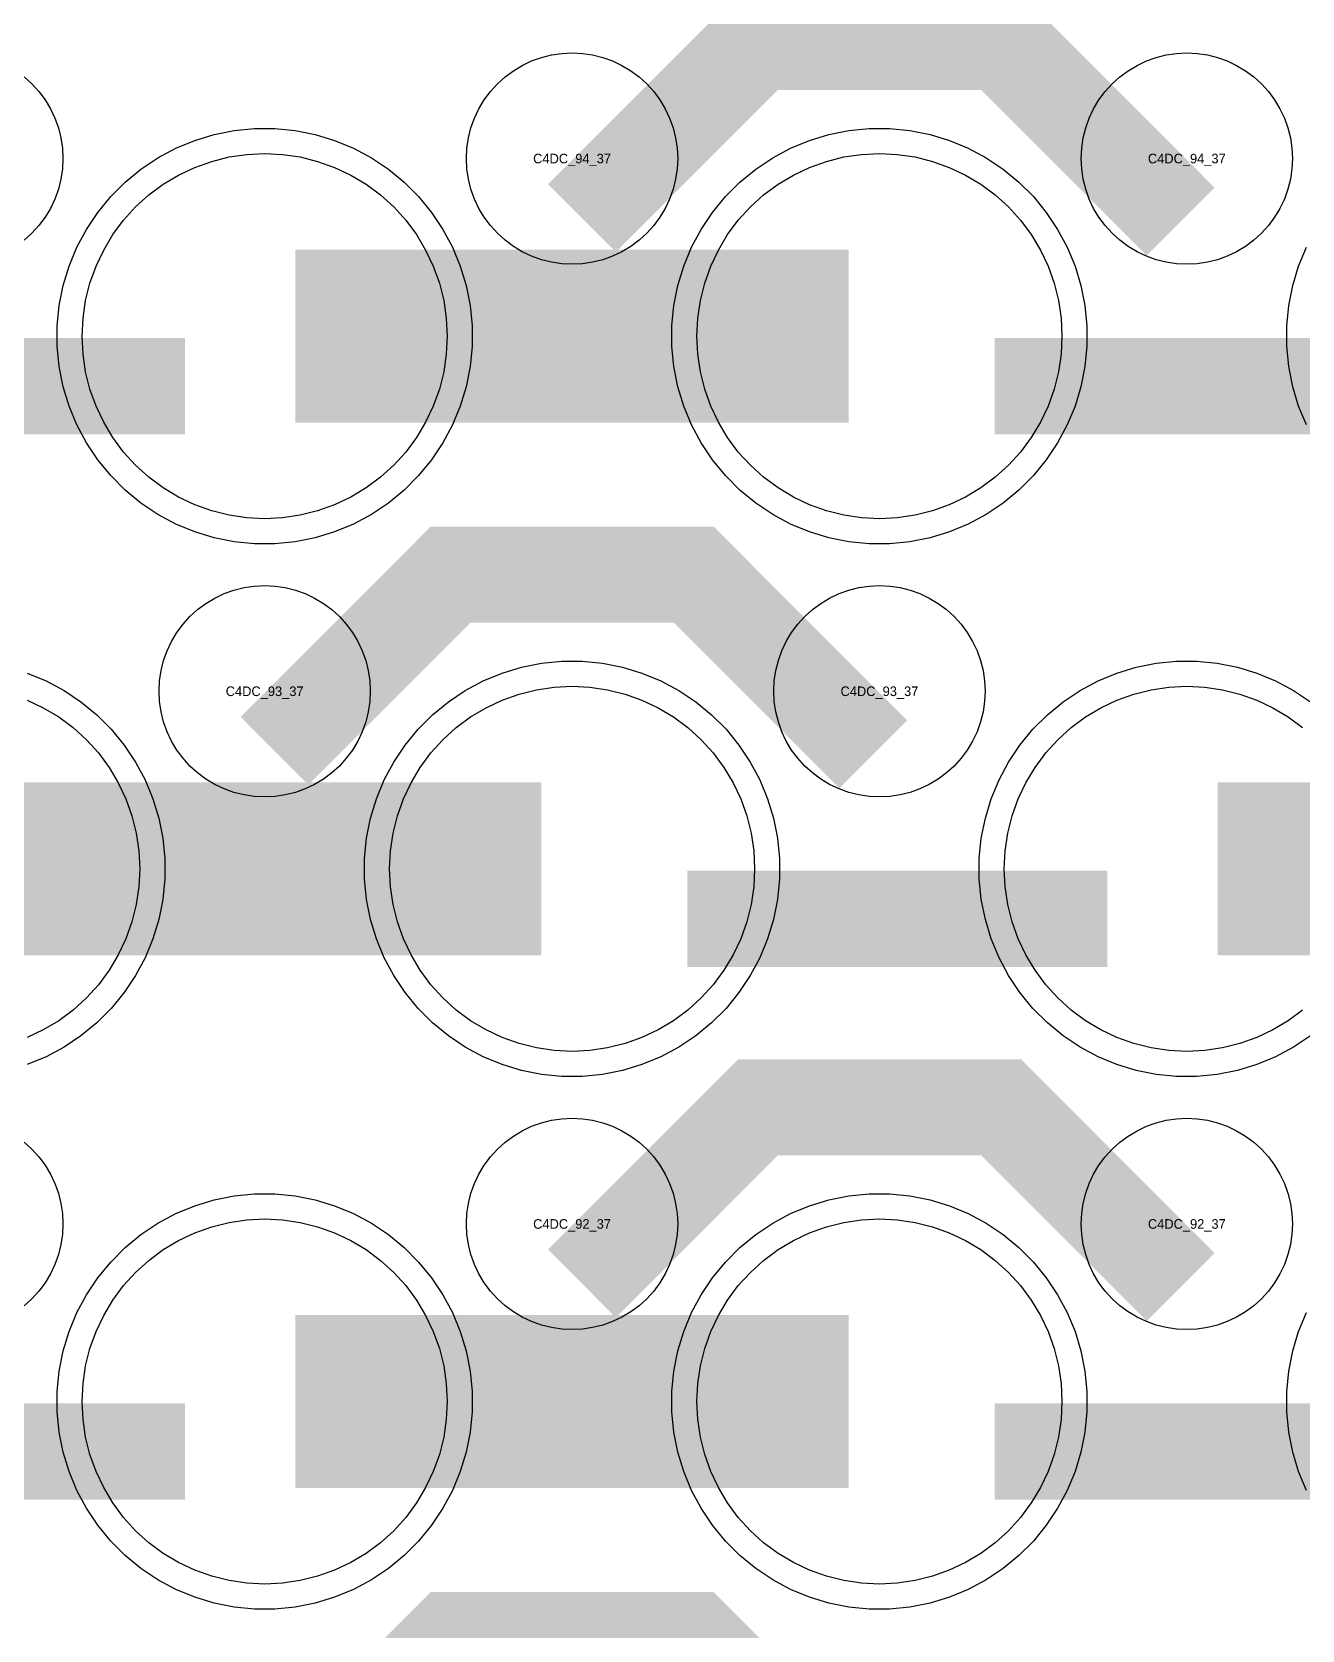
# Model space of a CAD drawing. Extents: x -11880 to 11880, y -14992 to 14992.
# Drawn here: x -220.6 to 110, y -2151.1 to -1735.4 of the extents above; entities that cross this region are included whole.
import ezdxf
from ezdxf.enums import TextEntityAlignment as Align

# ---------------------------------------------------------------- set-up
doc = ezdxf.new("R2010")
doc.units = 0
doc.header["$MEASUREMENT"] = 0
for name, color, linetype in [('GDS_775_DT_237', 138, 'CONTINUOUS'), ('RDL1_FS', 34, 'CONTINUOUS'), ('RDL_BS', 160, 'CONTINUOUS')]:
    doc.layers.add(name, color=color, linetype=linetype)

msp = doc.modelspace()

# ---------------------------------------------------------------- linework, layer by layer
at = {"layer": 'RDL1_FS', "color": 11, "true_color": 0xf27172}
for points in [[(-160, -1862.049), (-164.657, -1861.82), (-169.268, -1861.136), (-173.791, -1860.004), (-178.181, -1858.432), (-182.395, -1856.44), (-186.395, -1854.042), (-190.14, -1851.264), (-193.594, -1848.134), (-196.724, -1844.68), (-199.502, -1840.935), (-201.9, -1836.935), (-203.892, -1832.721), (-205.464, -1828.331), (-206.596, -1823.808), (-207.28, -1819.197), (-207.509, -1814.54), (-207.28, -1809.883), (-206.596, -1805.272), (-205.464, -1800.749), (-203.892, -1796.359), (-201.9, -1792.145), (-199.502, -1788.145), (-196.724, -1784.4), (-193.594, -1780.946), (-190.14, -1777.816), (-186.395, -1775.038), (-182.395, -1772.64), (-178.181, -1770.648), (-173.791, -1769.076), (-169.268, -1767.944), (-164.657, -1767.26), (-160, -1767.031), (-155.343, -1767.26), (-150.732, -1767.944), (-146.209, -1769.076), (-141.819, -1770.648), (-137.605, -1772.64), (-133.605, -1775.038), (-129.86, -1777.816), (-126.406, -1780.946), (-123.276, -1784.4), (-120.498, -1788.145), (-118.1, -1792.145), (-116.108, -1796.359), (-114.536, -1800.749), (-113.404, -1805.272), (-112.72, -1809.883), (-112.491, -1814.54), (-112.72, -1819.197), (-113.404, -1823.808), (-114.536, -1828.331), (-116.108, -1832.721), (-118.1, -1836.935), (-120.498, -1840.935), (-123.276, -1844.68), (-126.406, -1848.134), (-129.86, -1851.264), (-133.605, -1854.042), (-137.605, -1856.44), (-141.819, -1858.432), (-146.209, -1860.004), (-150.732, -1861.136), (-155.343, -1861.82)], [(0, -1862.049), (-4.657, -1861.82), (-9.268, -1861.136), (-13.791, -1860.004), (-18.181, -1858.432), (-22.395, -1856.44), (-26.395, -1854.042), (-30.14, -1851.264), (-33.594, -1848.134), (-36.724, -1844.68), (-39.502, -1840.935), (-41.9, -1836.935), (-43.892, -1832.721), (-45.464, -1828.331), (-46.596, -1823.808), (-47.28, -1819.197), (-47.509, -1814.54), (-47.28, -1809.883), (-46.596, -1805.272), (-45.464, -1800.749), (-43.892, -1796.359), (-41.9, -1792.145), (-39.502, -1788.145), (-36.724, -1784.4), (-33.594, -1780.946), (-30.14, -1777.816), (-26.395, -1775.038), (-22.395, -1772.64), (-18.181, -1770.648), (-13.791, -1769.076), (-9.268, -1767.944), (-4.657, -1767.26), (0, -1767.031), (4.657, -1767.26), (9.268, -1767.944), (13.791, -1769.076), (18.181, -1770.648), (22.395, -1772.64), (26.395, -1775.038), (30.14, -1777.816), (33.594, -1780.946), (36.724, -1784.4), (39.502, -1788.145), (41.9, -1792.145), (43.892, -1796.359), (45.464, -1800.749), (46.596, -1805.272), (47.28, -1809.883), (47.509, -1814.54), (47.28, -1819.197), (46.596, -1823.808), (45.464, -1828.331), (43.892, -1832.721), (41.9, -1836.935), (39.502, -1840.935), (36.724, -1844.68), (33.594, -1848.134), (30.14, -1851.264), (26.395, -1854.042), (22.395, -1856.44), (18.181, -1858.432), (13.791, -1860.004), (9.268, -1861.136), (4.657, -1861.82)]]:
    msp.add_lwpolyline(points, close=True, dxfattribs=at)
for points in [[(-151.998, -1814.54, 45, 45, 0), (-79.998, -1814.54, 45, 45, 0)], [(-79.998, -1814.54, 45, 45, 0), (-7.998, -1814.54, 45, 45, 0)]]:
    msp.add_lwpolyline(points, format="xyseb", dxfattribs=at)
at = {"layer": 'RDL1_FS'}
for points in [[(-80, -2000.614), (-84.657, -2000.385), (-89.268, -1999.701), (-93.791, -1998.569), (-98.181, -1996.997), (-102.395, -1995.005), (-106.395, -1992.607), (-110.14, -1989.829), (-113.594, -1986.699), (-116.724, -1983.245), (-119.502, -1979.5), (-121.9, -1975.5), (-123.892, -1971.286), (-125.464, -1966.896), (-126.596, -1962.373), (-127.28, -1957.762), (-127.509, -1953.105), (-127.28, -1948.448), (-126.596, -1943.837), (-125.464, -1939.314), (-123.892, -1934.924), (-121.9, -1930.71), (-119.502, -1926.71), (-116.724, -1922.965), (-113.594, -1919.511), (-110.14, -1916.381), (-106.395, -1913.603), (-102.395, -1911.205), (-98.181, -1909.213), (-93.791, -1907.641), (-89.268, -1906.509), (-84.657, -1905.825), (-80, -1905.596), (-75.343, -1905.825), (-70.732, -1906.509), (-66.209, -1907.641), (-61.819, -1909.213), (-57.605, -1911.205), (-53.605, -1913.603), (-49.86, -1916.381), (-46.406, -1919.511), (-43.276, -1922.965), (-40.498, -1926.71), (-38.1, -1930.71), (-36.108, -1934.924), (-34.536, -1939.314), (-33.404, -1943.837), (-32.72, -1948.448), (-32.491, -1953.105), (-32.72, -1957.762), (-33.404, -1962.373), (-34.536, -1966.896), (-36.108, -1971.286), (-38.1, -1975.5), (-40.498, -1979.5), (-43.276, -1983.245), (-46.406, -1986.699), (-49.86, -1989.829), (-53.605, -1992.607), (-57.605, -1995.005), (-61.819, -1996.997), (-66.209, -1998.569), (-70.732, -1999.701), (-75.343, -2000.385)], [(-160, -2139.179), (-164.657, -2138.95), (-169.268, -2138.266), (-173.791, -2137.134), (-178.181, -2135.562), (-182.395, -2133.57), (-186.395, -2131.172), (-190.14, -2128.394), (-193.594, -2125.264), (-196.724, -2121.81), (-199.502, -2118.065), (-201.9, -2114.065), (-203.892, -2109.851), (-205.464, -2105.461), (-206.596, -2100.938), (-207.28, -2096.327), (-207.509, -2091.67), (-207.28, -2087.013), (-206.596, -2082.402), (-205.464, -2077.879), (-203.892, -2073.489), (-201.9, -2069.275), (-199.502, -2065.275), (-196.724, -2061.53), (-193.594, -2058.076), (-190.14, -2054.946), (-186.395, -2052.168), (-182.395, -2049.77), (-178.181, -2047.778), (-173.791, -2046.206), (-169.268, -2045.074), (-164.657, -2044.39), (-160, -2044.161), (-155.343, -2044.39), (-150.732, -2045.074), (-146.209, -2046.206), (-141.819, -2047.778), (-137.605, -2049.77), (-133.605, -2052.168), (-129.86, -2054.946), (-126.406, -2058.076), (-123.276, -2061.53), (-120.498, -2065.275), (-118.1, -2069.275), (-116.108, -2073.489), (-114.536, -2077.879), (-113.404, -2082.402), (-112.72, -2087.013), (-112.491, -2091.67), (-112.72, -2096.327), (-113.404, -2100.938), (-114.536, -2105.461), (-116.108, -2109.851), (-118.1, -2114.065), (-120.498, -2118.065), (-123.276, -2121.81), (-126.406, -2125.264), (-129.86, -2128.394), (-133.605, -2131.172), (-137.605, -2133.57), (-141.819, -2135.562), (-146.209, -2137.134), (-150.732, -2138.266), (-155.343, -2138.95)], [(0, -2139.179), (-4.657, -2138.95), (-9.268, -2138.266), (-13.791, -2137.134), (-18.181, -2135.562), (-22.395, -2133.57), (-26.395, -2131.172), (-30.14, -2128.394), (-33.594, -2125.264), (-36.724, -2121.81), (-39.502, -2118.065), (-41.9, -2114.065), (-43.892, -2109.851), (-45.464, -2105.461), (-46.596, -2100.938), (-47.28, -2096.327), (-47.509, -2091.67), (-47.28, -2087.013), (-46.596, -2082.402), (-45.464, -2077.879), (-43.892, -2073.489), (-41.9, -2069.275), (-39.502, -2065.275), (-36.724, -2061.53), (-33.594, -2058.076), (-30.14, -2054.946), (-26.395, -2052.168), (-22.395, -2049.77), (-18.181, -2047.778), (-13.791, -2046.206), (-9.268, -2045.074), (-4.657, -2044.39), (0, -2044.161), (4.657, -2044.39), (9.268, -2045.074), (13.791, -2046.206), (18.181, -2047.778), (22.395, -2049.77), (26.395, -2052.168), (30.14, -2054.946), (33.594, -2058.076), (36.724, -2061.53), (39.502, -2065.275), (41.9, -2069.275), (43.892, -2073.489), (45.464, -2077.879), (46.596, -2082.402), (47.28, -2087.013), (47.509, -2091.67), (47.28, -2096.327), (46.596, -2100.938), (45.464, -2105.461), (43.892, -2109.851), (41.9, -2114.065), (39.502, -2118.065), (36.724, -2121.81), (33.594, -2125.264), (30.14, -2128.394), (26.395, -2131.172), (22.395, -2133.57), (18.181, -2135.562), (13.791, -2137.134), (9.268, -2138.266), (4.657, -2138.95)]]:
    msp.add_lwpolyline(points, close=True, dxfattribs=at)
for points in [[(110.14, -1989.829), (106.395, -1992.607), (102.395, -1995.005), (98.181, -1996.997), (93.791, -1998.569), (89.268, -1999.701), (84.657, -2000.385), (80, -2000.614), (75.343, -2000.385), (70.732, -1999.701), (66.209, -1998.569), (61.819, -1996.997), (57.605, -1995.005), (53.605, -1992.607), (49.86, -1989.829), (46.406, -1986.699), (43.276, -1983.245), (40.498, -1979.5), (38.1, -1975.5), (36.108, -1971.286), (34.536, -1966.896), (33.404, -1962.373), (32.72, -1957.762), (32.491, -1953.105), (32.72, -1948.448), (33.404, -1943.837), (34.536, -1939.314), (36.108, -1934.924), (38.1, -1930.71), (40.498, -1926.71), (43.276, -1922.965), (46.406, -1919.511), (49.86, -1916.381), (53.605, -1913.603), (57.605, -1911.205), (61.819, -1909.213), (66.209, -1907.641), (70.732, -1906.509), (75.343, -1905.825), (80, -1905.596), (84.657, -1905.825), (89.268, -1906.509), (93.791, -1907.641), (98.181, -1909.213), (102.395, -1911.205), (106.395, -1913.603), (110.14, -1916.381)], [(-221.819, -1909.213), (-217.605, -1911.205), (-213.605, -1913.603), (-209.86, -1916.381), (-206.406, -1919.511), (-203.276, -1922.965), (-200.498, -1926.71), (-198.1, -1930.71), (-196.108, -1934.924), (-194.536, -1939.314), (-193.404, -1943.837), (-192.72, -1948.448), (-192.491, -1953.105), (-192.72, -1957.762), (-193.404, -1962.373), (-194.536, -1966.896), (-196.108, -1971.286), (-198.1, -1975.5), (-200.498, -1979.5), (-203.276, -1983.245), (-206.406, -1986.699), (-209.86, -1989.829), (-213.605, -1992.607), (-217.605, -1995.005), (-221.819, -1996.997)]]:
    msp.add_lwpolyline(points, dxfattribs=at)
for points in [[(-231.998, -1953.105, 45, 45, 0), (-159.998, -1953.105, 45, 45, 0)], [(-159.998, -1953.105, 45, 45, 0), (-87.998, -1953.105, 45, 45, 0)], [(88.002, -1953.105, 45, 45, 0), (160.002, -1953.105, 45, 45, 0)], [(-151.998, -2091.67, 45, 45, 0), (-79.998, -2091.67, 45, 45, 0)], [(-79.998, -2091.67, 45, 45, 0), (-7.998, -2091.67, 45, 45, 0)]]:
    msp.add_lwpolyline(points, format="xyseb", dxfattribs=at)
at = {"layer": 'RDL_BS'}
for points in [[(-77.438, -1783.854, 25, 25, 0), (-31.623, -1738.039, 25, 25, 0), (1.93, -1738.039, 25, 25, 0)], [(78.401, -1784.753, 25, 25, 0), (31.687, -1738.039, 25, 25, 0), (1.929, -1738.039, 25, 25, 0)], [(-157.438, -1922.419, 25, 25, 0), (-111.623, -1876.604, 25, 25, 0), (-78.07, -1876.604, 25, 25, 0)], [(-1.599, -1923.318, 25, 25, 0), (-48.313, -1876.604, 25, 25, 0), (-78.071, -1876.604, 25, 25, 0)], [(-49.984, -1966.118, 25, 25, 0), (59.281, -1966.118, 25, 25, 0)], [(-77.438, -2060.984, 25, 25, 0), (-31.623, -2015.169, 25, 25, 0), (1.93, -2015.169, 25, 25, 0)], [(78.401, -2061.883, 25, 25, 0), (31.687, -2015.169, 25, 25, 0), (1.929, -2015.169, 25, 25, 0)], [(-289.984, -2104.683, 25, 25, 0), (-180.719, -2104.683, 25, 25, 0)], [(30.016, -2104.683, 25, 25, 0), (139.281, -2104.683, 25, 25, 0)], [(-157.438, -2199.549, 25, 25, 0), (-111.623, -2153.734, 25, 25, 0), (-78.07, -2153.734, 25, 25, 0)], [(-1.599, -2200.448, 25, 25, 0), (-48.313, -2153.734, 25, 25, 0), (-78.071, -2153.734, 25, 25, 0)]]:
    msp.add_lwpolyline(points, format="xyseb", dxfattribs=at)
for points in [[(-80, -1795.846), (-82.693, -1795.714), (-85.365, -1795.318), (-87.984, -1794.661), (-90.519, -1793.754), (-92.956, -1792.602), (-95.28, -1791.209), (-97.443, -1789.606), (-99.442, -1787.794), (-101.254, -1785.795), (-102.857, -1783.632), (-104.25, -1781.308), (-105.402, -1778.871), (-106.309, -1776.336), (-106.966, -1773.717), (-107.362, -1771.045), (-107.494, -1768.352), (-107.362, -1765.659), (-106.966, -1762.987), (-106.309, -1760.368), (-105.402, -1757.833), (-104.25, -1755.396), (-102.857, -1753.072), (-101.254, -1750.909), (-99.442, -1748.91), (-97.443, -1747.098), (-95.28, -1745.495), (-92.956, -1744.102), (-90.519, -1742.95), (-87.984, -1742.043), (-85.365, -1741.386), (-82.693, -1740.99), (-80, -1740.858), (-77.307, -1740.99), (-74.635, -1741.386), (-72.016, -1742.043), (-69.481, -1742.95), (-67.044, -1744.102), (-64.72, -1745.495), (-62.557, -1747.098), (-60.558, -1748.91), (-58.746, -1750.909), (-57.143, -1753.072), (-55.75, -1755.396), (-54.598, -1757.833), (-53.691, -1760.368), (-53.034, -1762.987), (-52.638, -1765.659), (-52.506, -1768.352), (-52.638, -1771.045), (-53.034, -1773.717), (-53.691, -1776.336), (-54.598, -1778.871), (-55.75, -1781.308), (-57.143, -1783.632), (-58.746, -1785.795), (-60.558, -1787.794), (-62.557, -1789.606), (-64.72, -1791.209), (-67.044, -1792.602), (-69.481, -1793.754), (-72.016, -1794.661), (-74.635, -1795.318), (-77.307, -1795.714)], [(80, -1795.846), (77.307, -1795.714), (74.635, -1795.318), (72.016, -1794.661), (69.481, -1793.754), (67.044, -1792.602), (64.72, -1791.209), (62.557, -1789.606), (60.558, -1787.794), (58.746, -1785.795), (57.143, -1783.632), (55.75, -1781.308), (54.598, -1778.871), (53.691, -1776.336), (53.034, -1773.717), (52.638, -1771.045), (52.506, -1768.352), (52.638, -1765.659), (53.034, -1762.987), (53.691, -1760.368), (54.598, -1757.833), (55.75, -1755.396), (57.143, -1753.072), (58.746, -1750.909), (60.558, -1748.91), (62.557, -1747.098), (64.72, -1745.495), (67.044, -1744.102), (69.481, -1742.95), (72.016, -1742.043), (74.635, -1741.386), (77.307, -1740.99), (80, -1740.858), (82.693, -1740.99), (85.365, -1741.386), (87.984, -1742.043), (90.519, -1742.95), (92.956, -1744.102), (95.28, -1745.495), (97.443, -1747.098), (99.442, -1748.91), (101.254, -1750.909), (102.857, -1753.072), (104.25, -1755.396), (105.402, -1757.833), (106.309, -1760.368), (106.966, -1762.987), (107.362, -1765.659), (107.494, -1768.352), (107.362, -1771.045), (106.966, -1773.717), (106.309, -1776.336), (105.402, -1778.871), (104.25, -1781.308), (102.857, -1783.632), (101.254, -1785.795), (99.442, -1787.794), (97.443, -1789.606), (95.28, -1791.209), (92.956, -1792.602), (90.519, -1793.754), (87.984, -1794.661), (85.365, -1795.318), (82.693, -1795.714)], [(-160, -1934.411), (-162.693, -1934.279), (-165.365, -1933.883), (-167.984, -1933.226), (-170.519, -1932.319), (-172.956, -1931.167), (-175.28, -1929.774), (-177.443, -1928.171), (-179.442, -1926.359), (-181.254, -1924.36), (-182.857, -1922.197), (-184.25, -1919.873), (-185.402, -1917.436), (-186.309, -1914.901), (-186.966, -1912.282), (-187.362, -1909.61), (-187.494, -1906.917), (-187.362, -1904.224), (-186.966, -1901.552), (-186.309, -1898.933), (-185.402, -1896.398), (-184.25, -1893.961), (-182.857, -1891.637), (-181.254, -1889.474), (-179.442, -1887.475), (-177.443, -1885.663), (-175.28, -1884.06), (-172.956, -1882.667), (-170.519, -1881.515), (-167.984, -1880.608), (-165.365, -1879.951), (-162.693, -1879.555), (-160, -1879.423), (-157.307, -1879.555), (-154.635, -1879.951), (-152.016, -1880.608), (-149.481, -1881.515), (-147.044, -1882.667), (-144.72, -1884.06), (-142.557, -1885.663), (-140.558, -1887.475), (-138.746, -1889.474), (-137.143, -1891.637), (-135.75, -1893.961), (-134.598, -1896.398), (-133.691, -1898.933), (-133.034, -1901.552), (-132.638, -1904.224), (-132.506, -1906.917), (-132.638, -1909.61), (-133.034, -1912.282), (-133.691, -1914.901), (-134.598, -1917.436), (-135.75, -1919.873), (-137.143, -1922.197), (-138.746, -1924.36), (-140.558, -1926.359), (-142.557, -1928.171), (-144.72, -1929.774), (-147.044, -1931.167), (-149.481, -1932.319), (-152.016, -1933.226), (-154.635, -1933.883), (-157.307, -1934.279)], [(0, -1934.411), (-2.693, -1934.279), (-5.365, -1933.883), (-7.984, -1933.226), (-10.519, -1932.319), (-12.956, -1931.167), (-15.28, -1929.774), (-17.443, -1928.171), (-19.442, -1926.359), (-21.254, -1924.36), (-22.857, -1922.197), (-24.25, -1919.873), (-25.402, -1917.436), (-26.309, -1914.901), (-26.966, -1912.282), (-27.362, -1909.61), (-27.494, -1906.917), (-27.362, -1904.224), (-26.966, -1901.552), (-26.309, -1898.933), (-25.402, -1896.398), (-24.25, -1893.961), (-22.857, -1891.637), (-21.254, -1889.474), (-19.442, -1887.475), (-17.443, -1885.663), (-15.28, -1884.06), (-12.956, -1882.667), (-10.519, -1881.515), (-7.984, -1880.608), (-5.365, -1879.951), (-2.693, -1879.555), (0, -1879.423), (2.693, -1879.555), (5.365, -1879.951), (7.984, -1880.608), (10.519, -1881.515), (12.956, -1882.667), (15.28, -1884.06), (17.443, -1885.663), (19.442, -1887.475), (21.254, -1889.474), (22.857, -1891.637), (24.25, -1893.961), (25.402, -1896.398), (26.309, -1898.933), (26.966, -1901.552), (27.362, -1904.224), (27.494, -1906.917), (27.362, -1909.61), (26.966, -1912.282), (26.309, -1914.901), (25.402, -1917.436), (24.25, -1919.873), (22.857, -1922.197), (21.254, -1924.36), (19.442, -1926.359), (17.443, -1928.171), (15.28, -1929.774), (12.956, -1931.167), (10.519, -1932.319), (7.984, -1933.226), (5.365, -1933.883), (2.693, -1934.279)], [(-82.644, -2007.105), (-87.938, -2006.588), (-93.165, -2005.542), (-98.205, -2004.011), (-103.115, -2001.98), (-107.777, -1999.488), (-112.191, -1996.541), (-116.292, -1993.179), (-120.074, -1989.397), (-123.436, -1985.296), (-126.383, -1980.882), (-128.875, -1976.22), (-130.906, -1971.31), (-132.437, -1966.27), (-133.483, -1961.043), (-134, -1955.749), (-134, -1950.461), (-133.483, -1945.167), (-132.437, -1939.94), (-130.906, -1934.9), (-128.875, -1929.99), (-126.383, -1925.328), (-123.436, -1920.914), (-120.074, -1916.813), (-116.292, -1913.031), (-112.191, -1909.669), (-107.777, -1906.722), (-103.115, -1904.23), (-98.205, -1902.199), (-93.165, -1900.668), (-87.938, -1899.622), (-82.644, -1899.105), (-77.356, -1899.105), (-72.062, -1899.622), (-66.835, -1900.668), (-61.795, -1902.199), (-56.885, -1904.23), (-52.223, -1906.722), (-47.809, -1909.669), (-43.708, -1913.031), (-39.926, -1916.813), (-36.564, -1920.914), (-33.617, -1925.328), (-31.125, -1929.99), (-29.094, -1934.9), (-27.563, -1939.94), (-26.517, -1945.167), (-26, -1950.461), (-26, -1955.749), (-26.517, -1961.043), (-27.563, -1966.27), (-29.094, -1971.31), (-31.125, -1976.22), (-33.617, -1980.882), (-36.564, -1985.296), (-39.926, -1989.397), (-43.708, -1993.179), (-47.809, -1996.541), (-52.223, -1999.488), (-56.885, -2001.98), (-61.795, -2004.011), (-66.835, -2005.542), (-72.062, -2006.588), (-77.356, -2007.105)], [(-80, -2072.976), (-82.693, -2072.844), (-85.365, -2072.448), (-87.984, -2071.791), (-90.519, -2070.884), (-92.956, -2069.732), (-95.28, -2068.339), (-97.443, -2066.736), (-99.442, -2064.924), (-101.254, -2062.925), (-102.857, -2060.762), (-104.25, -2058.438), (-105.402, -2056.001), (-106.309, -2053.466), (-106.966, -2050.847), (-107.362, -2048.175), (-107.494, -2045.482), (-107.362, -2042.789), (-106.966, -2040.117), (-106.309, -2037.498), (-105.402, -2034.963), (-104.25, -2032.526), (-102.857, -2030.202), (-101.254, -2028.039), (-99.442, -2026.04), (-97.443, -2024.228), (-95.28, -2022.625), (-92.956, -2021.232), (-90.519, -2020.08), (-87.984, -2019.173), (-85.365, -2018.516), (-82.693, -2018.12), (-80, -2017.988), (-77.307, -2018.12), (-74.635, -2018.516), (-72.016, -2019.173), (-69.481, -2020.08), (-67.044, -2021.232), (-64.72, -2022.625), (-62.557, -2024.228), (-60.558, -2026.04), (-58.746, -2028.039), (-57.143, -2030.202), (-55.75, -2032.526), (-54.598, -2034.963), (-53.691, -2037.498), (-53.034, -2040.117), (-52.638, -2042.789), (-52.506, -2045.482), (-52.638, -2048.175), (-53.034, -2050.847), (-53.691, -2053.466), (-54.598, -2056.001), (-55.75, -2058.438), (-57.143, -2060.762), (-58.746, -2062.925), (-60.558, -2064.924), (-62.557, -2066.736), (-64.72, -2068.339), (-67.044, -2069.732), (-69.481, -2070.884), (-72.016, -2071.791), (-74.635, -2072.448), (-77.307, -2072.844)], [(80, -2072.976), (77.307, -2072.844), (74.635, -2072.448), (72.016, -2071.791), (69.481, -2070.884), (67.044, -2069.732), (64.72, -2068.339), (62.557, -2066.736), (60.558, -2064.924), (58.746, -2062.925), (57.143, -2060.762), (55.75, -2058.438), (54.598, -2056.001), (53.691, -2053.466), (53.034, -2050.847), (52.638, -2048.175), (52.506, -2045.482), (52.638, -2042.789), (53.034, -2040.117), (53.691, -2037.498), (54.598, -2034.963), (55.75, -2032.526), (57.143, -2030.202), (58.746, -2028.039), (60.558, -2026.04), (62.557, -2024.228), (64.72, -2022.625), (67.044, -2021.232), (69.481, -2020.08), (72.016, -2019.173), (74.635, -2018.516), (77.307, -2018.12), (80, -2017.988), (82.693, -2018.12), (85.365, -2018.516), (87.984, -2019.173), (90.519, -2020.08), (92.956, -2021.232), (95.28, -2022.625), (97.443, -2024.228), (99.442, -2026.04), (101.254, -2028.039), (102.857, -2030.202), (104.25, -2032.526), (105.402, -2034.963), (106.309, -2037.498), (106.966, -2040.117), (107.362, -2042.789), (107.494, -2045.482), (107.362, -2048.175), (106.966, -2050.847), (106.309, -2053.466), (105.402, -2056.001), (104.25, -2058.438), (102.857, -2060.762), (101.254, -2062.925), (99.442, -2064.924), (97.443, -2066.736), (95.28, -2068.339), (92.956, -2069.732), (90.519, -2070.884), (87.984, -2071.791), (85.365, -2072.448), (82.693, -2072.844)], [(-162.644, -2145.67), (-167.938, -2145.153), (-173.165, -2144.107), (-178.205, -2142.576), (-183.115, -2140.545), (-187.777, -2138.053), (-192.191, -2135.106), (-196.292, -2131.744), (-200.074, -2127.962), (-203.436, -2123.861), (-206.383, -2119.447), (-208.875, -2114.785), (-210.906, -2109.875), (-212.437, -2104.835), (-213.483, -2099.608), (-214, -2094.314), (-214, -2089.026), (-213.483, -2083.732), (-212.437, -2078.505), (-210.906, -2073.465), (-208.875, -2068.555), (-206.383, -2063.893), (-203.436, -2059.479), (-200.074, -2055.378), (-196.292, -2051.596), (-192.191, -2048.234), (-187.777, -2045.287), (-183.115, -2042.795), (-178.205, -2040.764), (-173.165, -2039.233), (-167.938, -2038.187), (-162.644, -2037.67), (-157.356, -2037.67), (-152.062, -2038.187), (-146.835, -2039.233), (-141.795, -2040.764), (-136.885, -2042.795), (-132.223, -2045.287), (-127.809, -2048.234), (-123.708, -2051.596), (-119.926, -2055.378), (-116.564, -2059.479), (-113.617, -2063.893), (-111.125, -2068.555), (-109.094, -2073.465), (-107.563, -2078.505), (-106.517, -2083.732), (-106, -2089.026), (-106, -2094.314), (-106.517, -2099.608), (-107.563, -2104.835), (-109.094, -2109.875), (-111.125, -2114.785), (-113.617, -2119.447), (-116.564, -2123.861), (-119.926, -2127.962), (-123.708, -2131.744), (-127.809, -2135.106), (-132.223, -2138.053), (-136.885, -2140.545), (-141.795, -2142.576), (-146.835, -2144.107), (-152.062, -2145.153), (-157.356, -2145.67)], [(-2.644, -2145.67), (-7.938, -2145.153), (-13.165, -2144.107), (-18.205, -2142.576), (-23.115, -2140.545), (-27.777, -2138.053), (-32.191, -2135.106), (-36.292, -2131.744), (-40.074, -2127.962), (-43.436, -2123.861), (-46.383, -2119.447), (-48.875, -2114.785), (-50.906, -2109.875), (-52.437, -2104.835), (-53.483, -2099.608), (-54, -2094.314), (-54, -2089.026), (-53.483, -2083.732), (-52.437, -2078.505), (-50.906, -2073.465), (-48.875, -2068.555), (-46.383, -2063.893), (-43.436, -2059.479), (-40.074, -2055.378), (-36.292, -2051.596), (-32.191, -2048.234), (-27.777, -2045.287), (-23.115, -2042.795), (-18.205, -2040.764), (-13.165, -2039.233), (-7.938, -2038.187), (-2.644, -2037.67), (2.644, -2037.67), (7.938, -2038.187), (13.165, -2039.233), (18.205, -2040.764), (23.115, -2042.795), (27.777, -2045.287), (32.191, -2048.234), (36.292, -2051.596), (40.074, -2055.378), (43.436, -2059.479), (46.383, -2063.893), (48.875, -2068.555), (50.906, -2073.465), (52.437, -2078.505), (53.483, -2083.732), (54, -2089.026), (54, -2094.314), (53.483, -2099.608), (52.437, -2104.835), (50.906, -2109.875), (48.875, -2114.785), (46.383, -2119.447), (43.436, -2123.861), (40.074, -2127.962), (36.292, -2131.744), (32.191, -2135.106), (27.777, -2138.053), (23.115, -2140.545), (18.205, -2142.576), (13.165, -2144.107), (7.938, -2145.153), (2.644, -2145.67)]]:
    msp.add_lwpolyline(points, close=True, dxfattribs=at)
for points in [[(-222.557, -1747.098), (-220.558, -1748.91), (-218.746, -1750.909), (-217.143, -1753.072), (-215.75, -1755.396), (-214.598, -1757.833), (-213.691, -1760.368), (-213.034, -1762.987), (-212.638, -1765.659), (-212.506, -1768.352), (-212.638, -1771.045), (-213.034, -1773.717), (-213.691, -1776.336), (-214.598, -1778.871), (-215.75, -1781.308), (-217.143, -1783.632), (-218.746, -1785.795), (-220.558, -1787.794), (-222.557, -1789.606)], [(112.191, -1996.541), (107.777, -1999.488), (103.115, -2001.98), (98.205, -2004.011), (93.165, -2005.542), (87.938, -2006.588), (82.644, -2007.105), (77.356, -2007.105), (72.062, -2006.588), (66.835, -2005.542), (61.795, -2004.011), (56.885, -2001.98), (52.223, -1999.488), (47.809, -1996.541), (43.708, -1993.179), (39.926, -1989.397), (36.564, -1985.296), (33.617, -1980.882), (31.125, -1976.22), (29.094, -1971.31), (27.563, -1966.27), (26.517, -1961.043), (26, -1955.749), (26, -1950.461), (26.517, -1945.167), (27.563, -1939.94), (29.094, -1934.9), (31.125, -1929.99), (33.617, -1925.328), (36.564, -1920.914), (39.926, -1916.813), (43.708, -1913.031), (47.809, -1909.669), (52.223, -1906.722), (56.885, -1904.23), (61.795, -1902.199), (66.835, -1900.668), (72.062, -1899.622), (77.356, -1899.105), (82.644, -1899.105), (87.938, -1899.622), (93.165, -1900.668), (98.205, -1902.199), (103.115, -1904.23), (107.777, -1906.722), (112.191, -1909.669)], [(-221.795, -1902.199), (-216.885, -1904.23), (-212.223, -1906.722), (-207.809, -1909.669), (-203.708, -1913.031), (-199.926, -1916.813), (-196.564, -1920.914), (-193.617, -1925.328), (-191.125, -1929.99), (-189.094, -1934.9), (-187.563, -1939.94), (-186.517, -1945.167), (-186, -1950.461), (-186, -1955.749), (-186.517, -1961.043), (-187.563, -1966.27), (-189.094, -1971.31), (-191.125, -1976.22), (-193.617, -1980.882), (-196.564, -1985.296), (-199.926, -1989.397), (-203.708, -1993.179), (-207.809, -1996.541), (-212.223, -1999.488), (-216.885, -2001.98), (-221.795, -2004.011)], [(-222.557, -2024.228), (-220.558, -2026.04), (-218.746, -2028.039), (-217.143, -2030.202), (-215.75, -2032.526), (-214.598, -2034.963), (-213.691, -2037.498), (-213.034, -2040.117), (-212.638, -2042.789), (-212.506, -2045.482), (-212.638, -2048.175), (-213.034, -2050.847), (-213.691, -2053.466), (-214.598, -2056.001), (-215.75, -2058.438), (-217.143, -2060.762), (-218.746, -2062.925), (-220.558, -2064.924), (-222.557, -2066.736)], [(111.125, -2114.785), (109.094, -2109.875), (107.563, -2104.835), (106.517, -2099.608), (106, -2094.314), (106, -2089.026), (106.517, -2083.732), (107.563, -2078.505), (109.094, -2073.465), (111.125, -2068.555)]]:
    msp.add_lwpolyline(points, dxfattribs=at)
at = {"layer": 'RDL_BS', "color": 11, "true_color": 0xf27172}
for points in [[(-162.644, -1868.54), (-167.938, -1868.023), (-173.165, -1866.977), (-178.205, -1865.446), (-183.115, -1863.415), (-187.777, -1860.923), (-192.191, -1857.976), (-196.292, -1854.614), (-200.074, -1850.832), (-203.436, -1846.731), (-206.383, -1842.317), (-208.875, -1837.655), (-210.906, -1832.745), (-212.437, -1827.705), (-213.483, -1822.478), (-214, -1817.184), (-214, -1811.896), (-213.483, -1806.602), (-212.437, -1801.375), (-210.906, -1796.335), (-208.875, -1791.425), (-206.383, -1786.763), (-203.436, -1782.349), (-200.074, -1778.248), (-196.292, -1774.466), (-192.191, -1771.104), (-187.777, -1768.157), (-183.115, -1765.665), (-178.205, -1763.634), (-173.165, -1762.103), (-167.938, -1761.057), (-162.644, -1760.54), (-157.356, -1760.54), (-152.062, -1761.057), (-146.835, -1762.103), (-141.795, -1763.634), (-136.885, -1765.665), (-132.223, -1768.157), (-127.809, -1771.104), (-123.708, -1774.466), (-119.926, -1778.248), (-116.564, -1782.349), (-113.617, -1786.763), (-111.125, -1791.425), (-109.094, -1796.335), (-107.563, -1801.375), (-106.517, -1806.602), (-106, -1811.896), (-106, -1817.184), (-106.517, -1822.478), (-107.563, -1827.705), (-109.094, -1832.745), (-111.125, -1837.655), (-113.617, -1842.317), (-116.564, -1846.731), (-119.926, -1850.832), (-123.708, -1854.614), (-127.809, -1857.976), (-132.223, -1860.923), (-136.885, -1863.415), (-141.795, -1865.446), (-146.835, -1866.977), (-152.062, -1868.023), (-157.356, -1868.54)], [(-2.644, -1868.54), (-7.938, -1868.023), (-13.165, -1866.977), (-18.205, -1865.446), (-23.115, -1863.415), (-27.777, -1860.923), (-32.191, -1857.976), (-36.292, -1854.614), (-40.074, -1850.832), (-43.436, -1846.731), (-46.383, -1842.317), (-48.875, -1837.655), (-50.906, -1832.745), (-52.437, -1827.705), (-53.483, -1822.478), (-54, -1817.184), (-54, -1811.896), (-53.483, -1806.602), (-52.437, -1801.375), (-50.906, -1796.335), (-48.875, -1791.425), (-46.383, -1786.763), (-43.436, -1782.349), (-40.074, -1778.248), (-36.292, -1774.466), (-32.191, -1771.104), (-27.777, -1768.157), (-23.115, -1765.665), (-18.205, -1763.634), (-13.165, -1762.103), (-7.938, -1761.057), (-2.644, -1760.54), (2.644, -1760.54), (7.938, -1761.057), (13.165, -1762.103), (18.205, -1763.634), (23.115, -1765.665), (27.777, -1768.157), (32.191, -1771.104), (36.292, -1774.466), (40.074, -1778.248), (43.436, -1782.349), (46.383, -1786.763), (48.875, -1791.425), (50.906, -1796.335), (52.437, -1801.375), (53.483, -1806.602), (54, -1811.896), (54, -1817.184), (53.483, -1822.478), (52.437, -1827.705), (50.906, -1832.745), (48.875, -1837.655), (46.383, -1842.317), (43.436, -1846.731), (40.074, -1850.832), (36.292, -1854.614), (32.191, -1857.976), (27.777, -1860.923), (23.115, -1863.415), (18.205, -1865.446), (13.165, -1866.977), (7.938, -1868.023), (2.644, -1868.54)]]:
    msp.add_lwpolyline(points, close=True, dxfattribs=at)
msp.add_lwpolyline([(111.125, -1837.655), (109.094, -1832.745), (107.563, -1827.705), (106.517, -1822.478), (106, -1817.184), (106, -1811.896), (106.517, -1806.602), (107.563, -1801.375), (109.094, -1796.335), (111.125, -1791.425)], dxfattribs=at)
for points in [[(-289.984, -1827.553, 25, 25, 0), (-180.719, -1827.553, 25, 25, 0)], [(30.016, -1827.553, 25, 25, 0), (139.281, -1827.553, 25, 25, 0)]]:
    msp.add_lwpolyline(points, format="xyseb", dxfattribs=at)

# ---------------------------------------------------------------- texts
at = {"layer": 'GDS_775_DT_237'}
for s, p in [('C4DC_94_37', (-80, -1768.352)), ('C4DC_94_37', (-80, -1768.352)), ('C4DC_94_37', (80, -1768.352)), ('C4DC_94_37', (80, -1768.352)), ('C4DC_93_37', (-160, -1906.917)), ('C4DC_93_37', (-160, -1906.917)), ('C4DC_93_37', (0, -1906.917)), ('C4DC_93_37', (0, -1906.917)), ('C4DC_92_37', (-80, -2045.482)), ('C4DC_92_37', (-80, -2045.482)), ('C4DC_92_37', (80, -2045.482)), ('C4DC_92_37', (80, -2045.482))]:
    msp.add_text(s, height=2.5, dxfattribs=at).set_placement(p, align=Align.MIDDLE_CENTER)

doc.saveas('drawing.dxf')
